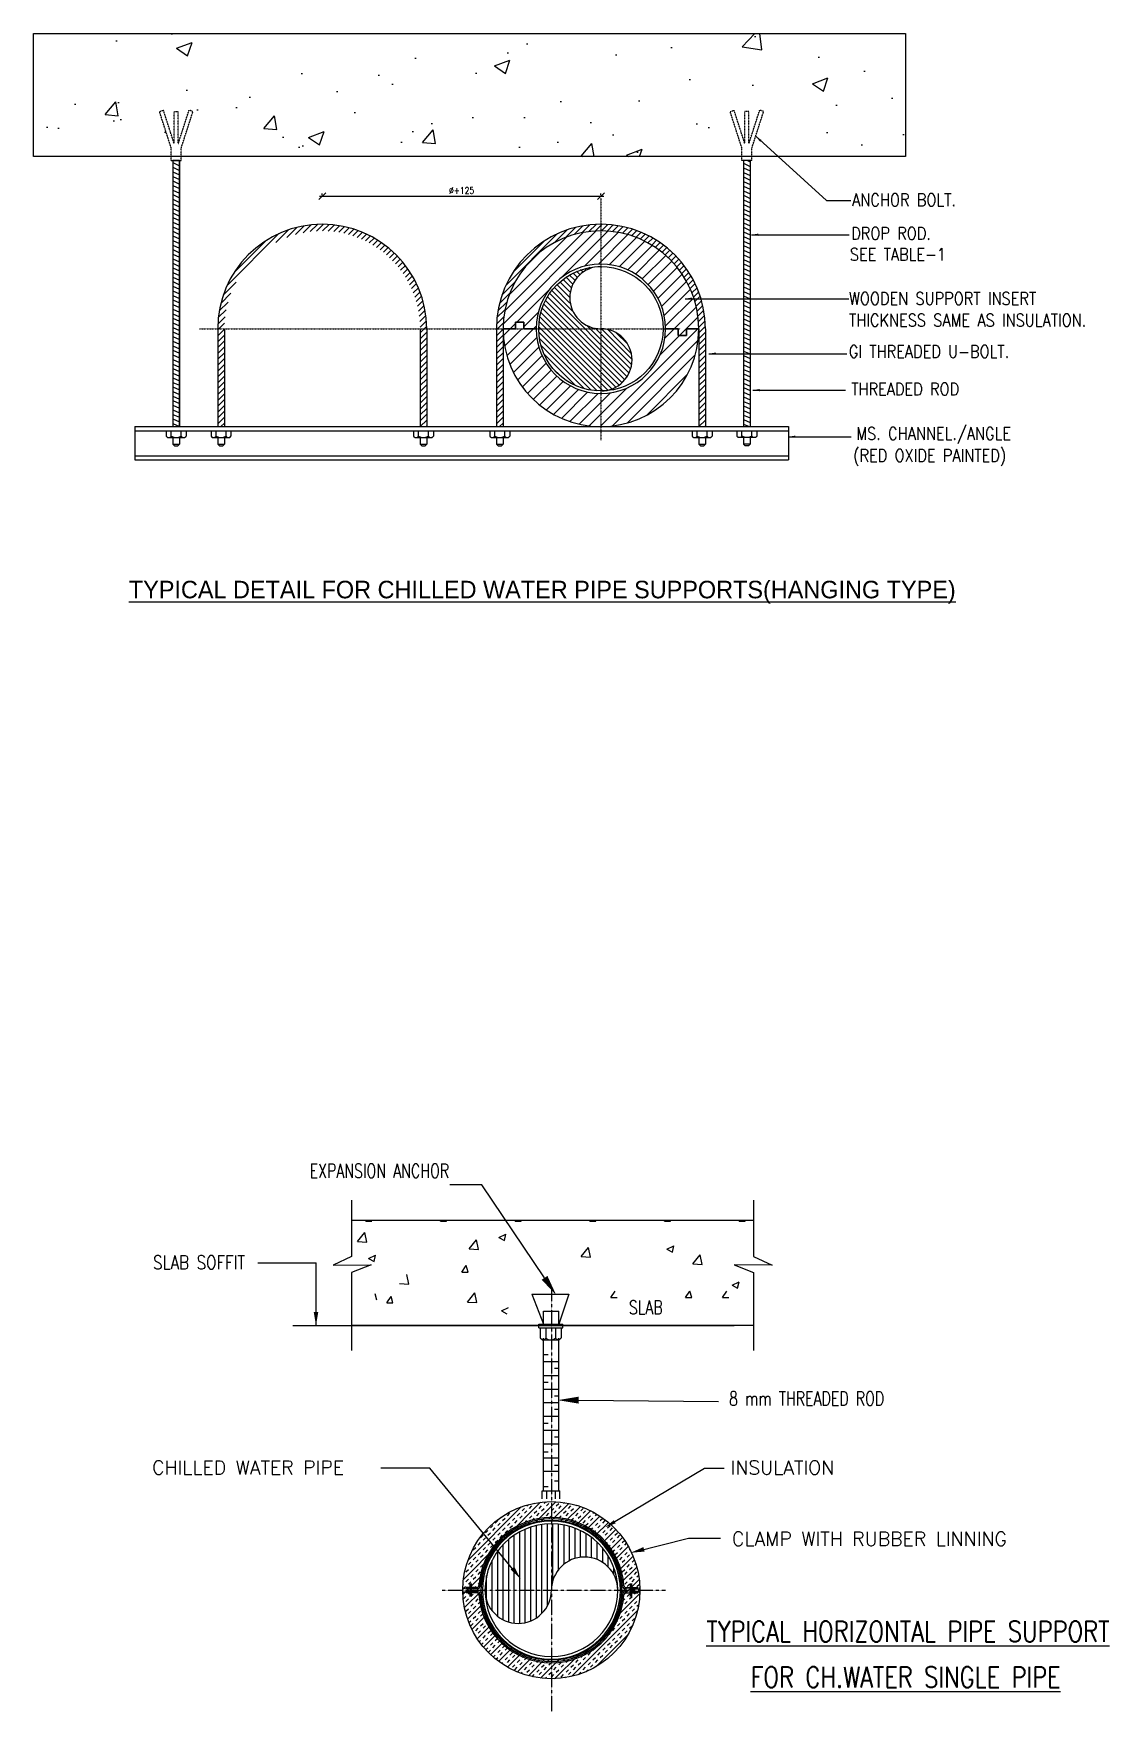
# Model space of a CAD drawing. Header units: millimetres. Extents: x -95178 to 274693, y -2232 to 263302.
# Drawn here: x -32420 to -12963, y 187282 to 217623 of the extents above; entities that cross this region are included whole.
import ezdxf
from ezdxf.enums import TextEntityAlignment as Align

# ---------------------------------------------------------------- set-up
doc = ezdxf.new("R2010")
doc.units = ezdxf.units.MM
doc.linetypes.add('CENTER', pattern=[2, 1.25, -0.25, 0.25, -0.25])
doc.linetypes.add('HIDDEN2', pattern=[0.1875, 0.125, -0.0625])
for name, color, linetype in [('BKG-S030D_Griddim', 7, 'Continuous'), ('BW-SHEARWALL-TXT', 7, 'Continuous'), ('DET-CHWR', 153, 'HIDDEN2'), ('DET-DIM', 61, 'Continuous'), ('DET-HATCH', 4, 'Continuous'), ('DET-SLAB', 3, 'Continuous'), ('DET-SUPP', 65, 'Continuous'), ('DET-TXT', 4, 'Continuous'), ('DETAIL', 7, 'Continuous'), ('INSULATION', 8, 'Continuous'), ('pipe', 7, 'Continuous')]:
    doc.layers.add(name, color=color, linetype=linetype)
doc.styles.add('ROMANS', font='romans.shx', dxfattribs={"width": 0.8})
doc.styles.add('UNIV', font='univ.shx')
doc.dimstyles.new('DIM', dxfattribs={"dimscale": 50, "dimtxt": 2.5, "dimasz": 2.5, "dimexe": 1, "dimexo": 1, "dimgap": 0.8, "dimtad": 1, "dimdec": 0, "dimzin": 13, "dimdsep": 46, "dimtxsty": 'ROMANS', "dimblk": 'OBLIQUE', "dimcen": 1, "dimdle": 1, "dimclrd": 20, "dimclre": 20, "dimclrt": 7, "dimadec": 0, "dimazin": 0, "dimtfac": 0.4, "dimtdec": 0, "dimtix": 1, "dimtofl": 0, "dimtmove": 2, "dimatfit": 3, "dimfxl": 1, "dimtolj": 1, "dimtzin": 13, "dimlwd": -1, "dimlwe": -1, "dimarcsym": 0})
pattern_1 = [(155, (46838906.03, 416402418.62), (-31.69636963, -67.973084028), [])]

# ---------------------------------------------------------------- blocks, each defined once
blk = doc.blocks.new('M8')
for p, q in [((-6, 0), (-6, -6.5)), ((0, -6.4), (0, 0)), ((12, -6.4), (12, 0)), ((18, 0), (18, -6.5)), ((-6, -6.5), (-4.5, -8)), ((-4.5, -8), (16.5, -8)), ((2, -8), (2, -16)), ((2, -16), (4, -18)), ((2, -16), (10, -16)), ((4, -18), (8, -18)), ((8, -18), (10, -16)), ((10, -8), (10, -16)), ((16.5, -8), (18, -6.5))]:
    blk.add_line(p, q)
for centre, radius, start, end in [((-3, -4.4), 3.64, 214.5354, 325.4646), ((6, 4.2), 12.2, 240.5442, 299.4558), ((15, -4.4), 3.64, 214.5354, 325.4646)]:
    blk.add_arc(centre, radius, start, end)
blk = doc.blocks.new('*X9')
at = {"color": 0}
for p, q in [((3434.912, 16593.578), (3434.894, 16593.596)), ((3434.94, 16593.595), (3434.928, 16593.606)), ((3434.971, 16593.608), (3434.964, 16593.614)), ((3434.805, 16593.376), (3434.703, 16593.478)), ((3434.808, 16593.417), (3434.726, 16593.499)), ((3434.817, 16593.452), (3434.75, 16593.519)), ((3434.83, 16593.483), (3434.776, 16593.538)), ((3434.847, 16593.511), (3434.803, 16593.555)), ((3434.866, 16593.536), (3434.832, 16593.57)), ((3434.888, 16593.558), (3434.862, 16593.584)), ((3435.247, 16592.713), (3434.61, 16593.35)), ((3435.266, 16592.738), (3434.625, 16593.379)), ((3435.281, 16592.767), (3434.643, 16593.406)), ((3434.83, 16593.262), (3434.661, 16593.431)), ((3434.808, 16593.328), (3434.681, 16593.455)), ((3435.144, 16592.639), (3434.564, 16593.219)), ((3435.174, 16592.653), (3434.572, 16593.255)), ((3435.201, 16592.67), (3434.583, 16593.289)), ((3435.226, 16592.69), (3434.595, 16593.32)), ((3435.072, 16592.623), (3434.555, 16593.14)), ((3435.027, 16592.623), (3434.555, 16593.095)), ((3435.11, 16592.629), (3434.558, 16593.181)), ((3435.294, 16592.799), (3434.945, 16593.148)), ((3435.302, 16592.835), (3435.01, 16593.126)), ((3435.305, 16592.876), (3435.058, 16593.122)), ((3435.299, 16592.926), (3435.109, 16593.117)), ((3435.27, 16592.999), (3435.181, 16593.088)), ((3434.978, 16592.628), (3434.56, 16593.046)), ((3434.922, 16592.64), (3434.573, 16592.99)), ((3434.853, 16592.665), (3434.597, 16592.921)), ((3434.74, 16592.734), (3434.666, 16592.808))]:
    blk.add_line(p, q, dxfattribs=at)
blk = doc.blocks.new('_Oblique')
at = {"layer": 'BKG-S030D_Griddim', "color": 0, "lineweight": -2}
blk.add_line((-0.5, -0.5), (0.5, 0.5), dxfattribs=at)
blk = doc.blocks.new('*D10')
at = {"layer": 'Defpoints', "color": 0, "transparency": 16777216}
for p in [(-27199, 214648), (-22159, 214682), (-22159, 214648)]:
    blk.add_point(p, dxfattribs=at)
at = {"layer": 'DET-DIM', "color": 20, "transparency": 16777216}
for p, q in [((-27249, 214682), (-22109, 214682)), ((-27199, 214698), (-27199, 214732)), ((-22159, 214698), (-22159, 214732))]:
    blk.add_line(p, q, dxfattribs=at)
at = {"layer": 'DET-DIM', "color": 20, "transparency": 16777216, "xscale": 125, "yscale": 125, "zscale": 125, "rotation": 180}
blk.add_blockref('_Oblique', (-27199, 214682), dxfattribs=at)
at = {"layer": 'DET-DIM', "color": 20, "transparency": 16777216, "xscale": 125, "yscale": 125, "zscale": 125}
blk.add_blockref('_Oblique', (-22159, 214682), dxfattribs=at)
at = {"layer": 'DET-DIM', "color": 7, "transparency": 16777216, "insert": (-24679, 214785), "char_height": 125, "attachment_point": 5, "style": 'ROMANS'}
blk.add_mtext('\\A1;%%c+125', dxfattribs=at)
blk = doc.blocks.new('*X312')
at = {"color": 0}
for p, q in [((29000, 4822), (29000, 5882)), ((29062, 4855), (29062, 5899)), ((29125, 4906), (29125, 5911)), ((29187, 4992), (29187, 5917)), ((29250, 5284), (29250, 5918)), ((29312, 5401), (29312, 5914)), ((29375, 5463), (29375, 5904)), ((29437, 5503), (29437, 5890)), ((28750, 4809), (28750, 5743)), ((28812, 4796), (28812, 5790)), ((28875, 4794), (28875, 5828)), ((28937, 4802), (28937, 5858)), ((29500, 5528), (29500, 5869)), ((29562, 5541), (29562, 5841)), ((29625, 5543), (29625, 5807)), ((29687, 5534), (29687, 5764)), ((29750, 5515), (29750, 5710)), ((28562, 4936), (28562, 5507)), ((28625, 4873), (28625, 5609)), ((28687, 4834), (28687, 5684)), ((29812, 5482), (29812, 5643)), ((29875, 5430), (29875, 5554)), ((28500, 5053), (28500, 5333)), ((29937, 5345), (29937, 5422))]:
    blk.add_line(p, q, dxfattribs=at)
blk = doc.blocks.new('*X313')
at = {"color": 0}
for p, q in [((34894, 3180), (35278, 3565)), ((35166, 3346), (35418, 3598)), ((35214, 3536), (35217, 3539)), ((35285, 3536), (35302, 3553)), ((35302, 3518), (35320, 3536)), ((35320, 3571), (35330, 3581)), ((35338, 3553), (35355, 3571)), ((35373, 3589), (35376, 3591)), ((35373, 3518), (35391, 3536)), ((35381, 3455), (35528, 3602)), ((35408, 3553), (35426, 3571)), ((35426, 3536), (35444, 3553)), ((35444, 3589), (35457, 3602)), ((35461, 3571), (35479, 3589)), ((35497, 3536), (35514, 3553)), ((35500, 3469), (35622, 3590)), ((35514, 3518), (35532, 3536)), ((35532, 3571), (35550, 3589)), ((35550, 3553), (35567, 3571)), ((35585, 3589), (35592, 3596)), ((35585, 3518), (35603, 3536)), ((35597, 3459), (35706, 3568)), ((35621, 3553), (35638, 3571)), ((35638, 3536), (35656, 3553)), ((35674, 3571), (35679, 3576)), ((35679, 3435), (35780, 3536)), ((35709, 3536), (35727, 3553)), ((35727, 3518), (35744, 3536)), ((35797, 3518), (35804, 3524)), ((35055, 3412), (35072, 3429)), ((35072, 3394), (35090, 3412)), ((35090, 3447), (35108, 3465)), ((35108, 3429), (35126, 3447)), ((35126, 3483), (35133, 3490)), ((35143, 3465), (35161, 3483)), ((35143, 3394), (35161, 3412)), ((35179, 3500), (35196, 3518)), ((35179, 3429), (35196, 3447)), ((35196, 3412), (35214, 3429)), ((35214, 3465), (35232, 3483)), ((35232, 3447), (35249, 3465)), ((35249, 3500), (35267, 3518)), ((35267, 3483), (35285, 3500)), ((35271, 3416), (35285, 3429)), ((35302, 3447), (35320, 3465)), ((35332, 3441), (35338, 3447)), ((35338, 3483), (35355, 3500)), ((35355, 3465), (35373, 3483)), ((35391, 3500), (35408, 3518)), ((35426, 3465), (35444, 3483)), ((35461, 3500), (35479, 3518)), ((35479, 3483), (35497, 3500)), ((35550, 3483), (35567, 3500)), ((35567, 3465), (35585, 3483)), ((35603, 3500), (35621, 3518)), ((35638, 3465), (35656, 3483)), ((35656, 3447), (35674, 3465)), ((35674, 3500), (35691, 3518)), ((35691, 3483), (35709, 3500)), ((35704, 3424), (35709, 3429)), ((35727, 3447), (35744, 3465)), ((35744, 3429), (35762, 3447)), ((35750, 3400), (35848, 3498)), ((35762, 3483), (35780, 3500)), ((35780, 3465), (35797, 3483)), ((35780, 3394), (35797, 3412)), ((35813, 3357), (35909, 3452)), ((35815, 3500), (35826, 3511)), ((35815, 3429), (35833, 3447)), ((35833, 3412), (35850, 3429)), ((35850, 3465), (35868, 3483)), ((35868, 3447), (35886, 3465)), ((35868, 3306), (35963, 3401)), ((35903, 3412), (35921, 3429)), ((35921, 3394), (35939, 3412)), ((34860, 3040), (35112, 3292)), ((34966, 3288), (34984, 3306)), ((34984, 3341), (35002, 3359)), ((35002, 3323), (35019, 3341)), ((35019, 3376), (35037, 3394)), ((35037, 3359), (35055, 3376)), ((35037, 3288), (35055, 3306)), ((35055, 3270), (35072, 3288)), ((35072, 3323), (35090, 3341)), ((35090, 3306), (35108, 3323)), ((35108, 3359), (35126, 3376)), ((35126, 3341), (35143, 3359)), ((35161, 3376), (35179, 3394)), ((35797, 3376), (35815, 3394)), ((35833, 3341), (35850, 3359)), ((35851, 3324), (35868, 3341)), ((35868, 3376), (35886, 3394)), ((35886, 3359), (35903, 3376)), ((35886, 3288), (35903, 3306)), ((35903, 3270), (35921, 3288)), ((35915, 3247), (36011, 3343)), ((35921, 3323), (35939, 3341)), ((35939, 3306), (35956, 3323)), ((35954, 3179), (36053, 3279)), ((35956, 3359), (35974, 3376)), ((35974, 3341), (35992, 3359)), ((35974, 3270), (35992, 3288)), ((36009, 3306), (36026, 3322)), ((36027, 3288), (36040, 3301)), ((34896, 3147), (34913, 3164)), ((34931, 3253), (34949, 3270)), ((34931, 3182), (34949, 3200)), ((34949, 3164), (34966, 3182)), ((34966, 3217), (34984, 3235)), ((34984, 3200), (35002, 3217)), ((35002, 3253), (35019, 3270)), ((35019, 3235), (35037, 3253)), ((35019, 3164), (35037, 3182)), ((35939, 3235), (35956, 3253)), ((35956, 3217), (35974, 3235)), ((35965, 3155), (35974, 3164)), ((35983, 3102), (36088, 3208)), ((35992, 3253), (36009, 3270)), ((35992, 3182), (36009, 3200)), ((36009, 3164), (36027, 3182)), ((36027, 3217), (36045, 3235)), ((36045, 3200), (36062, 3217)), ((36062, 3253), (36066, 3256)), ((36080, 3164), (36098, 3182)), ((36098, 3147), (36107, 3156)), ((34856, 2930), (35003, 3077)), ((34877, 3128), (34878, 3129)), ((34878, 3094), (34896, 3111)), ((34878, 3023), (34896, 3041)), ((34913, 3129), (34931, 3147)), ((34913, 3058), (34931, 3076)), ((34931, 3041), (34949, 3058)), ((34949, 3094), (34966, 3111)), ((34966, 3076), (34984, 3094)), ((34984, 3129), (35002, 3147)), ((35002, 3111), (35017, 3126)), ((35974, 3129), (35992, 3147)), ((35990, 3074), (35992, 3076)), ((35996, 3045), (36009, 3058)), ((36000, 3014), (36115, 3128)), ((36000, 2907), (36132, 3040)), ((36009, 3094), (36027, 3111)), ((36027, 3076), (36045, 3094)), ((36045, 3129), (36062, 3147)), ((36062, 3111), (36080, 3129)), ((36062, 3041), (36080, 3058)), ((36080, 3023), (36098, 3041)), ((36098, 3076), (36115, 3094)), ((36115, 3058), (36128, 3071)), ((34857, 3001), (34860, 3005)), ((34860, 2970), (34878, 2988)), ((34860, 2899), (34878, 2917)), ((34868, 2836), (34990, 2958)), ((34896, 3005), (34913, 3023)), ((34896, 2934), (34913, 2952)), ((34913, 2917), (34931, 2934)), ((34931, 2970), (34949, 2988)), ((34949, 2952), (34966, 2970)), ((34966, 3005), (34984, 3023)), ((34984, 2988), (34991, 2994)), ((34984, 2917), (34991, 2924)), ((35963, 2764), (36137, 2938)), ((36003, 2981), (36009, 2988)), ((36009, 2952), (36027, 2970)), ((36027, 3005), (36045, 3023)), ((36045, 2988), (36062, 3005)), ((36045, 2917), (36062, 2934)), ((36062, 2899), (36080, 2917)), ((36080, 2952), (36098, 2970)), ((36098, 2934), (36115, 2952)), ((36115, 2988), (36133, 3005)), ((36133, 2970), (36137, 2974)), ((34878, 2881), (34896, 2899)), ((34878, 2811), (34896, 2828)), ((34890, 2752), (35000, 2862)), ((34896, 2793), (34913, 2811)), ((34913, 2846), (34931, 2864)), ((34931, 2828), (34949, 2846)), ((34949, 2881), (34966, 2899)), ((34966, 2864), (34984, 2881)), ((34966, 2793), (34984, 2811)), ((34984, 2775), (35002, 2793)), ((35002, 2828), (35006, 2833)), ((35643, 2338), (36120, 2815)), ((35992, 2828), (36009, 2846)), ((36009, 2881), (36027, 2899)), ((36027, 2864), (36045, 2881)), ((36027, 2793), (36045, 2811)), ((36045, 2775), (36062, 2793)), ((36062, 2828), (36080, 2846)), ((36080, 2811), (36098, 2828)), ((36098, 2864), (36115, 2881)), ((36115, 2846), (36129, 2859)), ((36133, 2899), (36134, 2900)), ((34900, 2727), (34913, 2740)), ((34913, 2705), (34931, 2722)), ((34922, 2678), (35023, 2779)), ((34931, 2758), (34949, 2775)), ((34949, 2740), (34966, 2758)), ((34949, 2669), (34966, 2687)), ((34960, 2610), (35058, 2708)), ((34984, 2705), (35002, 2722)), ((35002, 2687), (35019, 2705)), ((35019, 2740), (35034, 2754)), ((35037, 2722), (35045, 2731)), ((35923, 2689), (35939, 2705)), ((35939, 2669), (35956, 2687)), ((35956, 2722), (35974, 2740)), ((35974, 2705), (35992, 2722)), ((35992, 2758), (36009, 2775)), ((36009, 2740), (36027, 2758)), ((36009, 2669), (36027, 2687)), ((36045, 2705), (36062, 2722)), ((36062, 2687), (36080, 2705)), ((36080, 2740), (36098, 2758)), ((34947, 2632), (34949, 2634)), ((34966, 2652), (34984, 2669)), ((34975, 2589), (34984, 2599)), ((34990, 2569), (35002, 2581)), ((35002, 2616), (35019, 2634)), ((35006, 2549), (35101, 2645)), ((35019, 2599), (35037, 2616)), ((35037, 2652), (35055, 2669)), ((35055, 2634), (35072, 2652)), ((35055, 2563), (35072, 2581)), ((35057, 2495), (35152, 2590)), ((35072, 2546), (35090, 2563)), ((35090, 2599), (35108, 2616)), ((35108, 2581), (35126, 2599)), ((35143, 2546), (35161, 2563)), ((35819, 2408), (36050, 2639)), ((35833, 2563), (35850, 2581)), ((35868, 2599), (35886, 2616)), ((35903, 2634), (35921, 2652)), ((35903, 2563), (35921, 2581)), ((35921, 2546), (35939, 2563)), ((35939, 2599), (35956, 2616)), ((35956, 2581), (35974, 2599)), ((35974, 2634), (35992, 2652)), ((35992, 2616), (36009, 2634)), ((36027, 2652), (36045, 2669)), ((35022, 2531), (35037, 2546)), ((35039, 2512), (35055, 2528)), ((35076, 2478), (35090, 2493)), ((35095, 2462), (35108, 2475)), ((35108, 2510), (35126, 2528)), ((35115, 2447), (35211, 2543)), ((35126, 2493), (35143, 2510)), ((35136, 2432), (35143, 2440)), ((35161, 2528), (35179, 2546)), ((35161, 2457), (35179, 2475)), ((35179, 2405), (35279, 2504)), ((35179, 2440), (35196, 2457)), ((35196, 2493), (35214, 2510)), ((35214, 2475), (35232, 2493)), ((35232, 2528), (35233, 2529)), ((35249, 2510), (35255, 2516)), ((35249, 2440), (35267, 2457)), ((35250, 2370), (35356, 2475)), ((35267, 2422), (35285, 2440)), ((35285, 2475), (35302, 2493)), ((35302, 2457), (35320, 2475)), ((35330, 2343), (35444, 2458)), ((35338, 2422), (35355, 2440)), ((35373, 2457), (35384, 2468)), ((35391, 2440), (35408, 2457)), ((35418, 2326), (35551, 2458)), ((35461, 2440), (35477, 2456)), ((35479, 2422), (35497, 2440)), ((35520, 2321), (35694, 2495)), ((35550, 2422), (35567, 2440)), ((35585, 2457), (35592, 2464)), ((35603, 2440), (35621, 2457)), ((35638, 2475), (35639, 2476)), ((35674, 2440), (35691, 2457)), ((35691, 2422), (35709, 2440)), ((35709, 2475), (35727, 2493)), ((35727, 2457), (35744, 2475)), ((35744, 2510), (35762, 2528)), ((35762, 2493), (35780, 2510)), ((35762, 2422), (35780, 2440)), ((35797, 2528), (35815, 2546)), ((35797, 2457), (35815, 2475)), ((35815, 2440), (35833, 2457)), ((35833, 2493), (35850, 2510)), ((35850, 2475), (35868, 2493)), ((35868, 2528), (35886, 2546)), ((35886, 2510), (35903, 2528)), ((35157, 2418), (35161, 2422)), ((35214, 2404), (35232, 2422)), ((35232, 2386), (35249, 2404)), ((35276, 2360), (35285, 2369)), ((35302, 2386), (35320, 2404)), ((35302, 2351), (35302, 2351)), ((35320, 2369), (35338, 2386)), ((35355, 2404), (35373, 2422)), ((35358, 2336), (35373, 2351)), ((35388, 2330), (35391, 2333)), ((35391, 2369), (35408, 2386)), ((35408, 2351), (35426, 2369)), ((35426, 2404), (35444, 2422)), ((35444, 2386), (35461, 2404)), ((35451, 2323), (35461, 2333)), ((35479, 2351), (35497, 2369)), ((35497, 2333), (35514, 2351)), ((35514, 2386), (35532, 2404)), ((35532, 2369), (35550, 2386)), ((35567, 2404), (35585, 2422)), ((35567, 2333), (35585, 2351)), ((35599, 2329), (35603, 2333)), ((35603, 2369), (35621, 2386)), ((35621, 2351), (35638, 2369)), ((35638, 2404), (35656, 2422)), ((35656, 2386), (35674, 2404)), ((35692, 2352), (35709, 2369)), ((35727, 2386), (35744, 2404)), ((35748, 2373), (35762, 2386)), ((35780, 2404), (35797, 2422))]:
    blk.add_line(p, q, dxfattribs=at)

msp = doc.modelspace()

# ---------------------------------------------------------------- hatches: boundary and pattern name
at = {"layer": 'DET-HATCH'}
h = msp.add_hatch(dxfattribs=at)
h.set_pattern_fill('AR-CONC', color=256, scale=400, style=0)
h.set_pattern_definition([(50, (-11147.5, 107839), (2869.04, -251.01), [300, -3300]), (355, (-11147.5, 107839), (-555.005, 3008.77), [240, -2640]), (100.4514, (-10908.4, 107818), (2314.04, 2757.76), [254.96, -2804.57]), (46.1842, (-11147.5, 108639), (4268.96, -662.08), [450, -4950]), (96.6356, (-10791.8, 108583.7), (3738.65, 3896.47), [382.44, -4206.85]), (351.184, (-11147.5, 108639), (3738.65, 3896.47), [360, -3960]), (21, (-10747.5, 108439), (2387.63, -1610.476), [300, -3300]), (326, (-10747.5, 108439), (973.26, 2900.6), [240, -2640]), (71.4514, (-10548.6, 108304.7), (3360.89, 1290.12), [254.96, -2804.57]), (37.5, (-11147.5, 107838.9), (48.639, 1331.575), [0, -2608, 0, -2680, 0, -2650]), (7.5, (-11147.5, 107838.9), (1052.278, 1577.647), [0, -1528, 0, -2548, 0, -1010]), (327.5, (-12039.5, 107838.9), (2135.29, -90.22), [0, -1000, 0, -3120, 0, -4140]), (317.5, (-12439.5, 107839), (2332.745, 400.42), [0, -1300, 0, -2072, 0, -2940])])
h.paths.add_polyline_path([(-16651.777, 217622.603), (-32419.521, 217622.603), (-32419.521, 215401.656), (-29929.256, 215401.656), (-29929.256, 215551.656), (-30142.296, 216212.917), (-30070.909, 216235.916), (-29876.756, 215633.278), (-29876.756, 216212.917), (-29801.756, 216212.917), (-29801.756, 215633.278), (-29607.604, 216235.916), (-29536.217, 216212.917), (-29749.256, 215551.656), (-29749.256, 215401.656), (-19609.256, 215401.656), (-19609.256, 215551.656), (-19822.296, 216212.917), (-19750.909, 216235.916), (-19556.756, 215633.278), (-19556.756, 216212.917), (-19481.756, 216212.917), (-19481.756, 215633.278), (-19287.604, 216235.916), (-19216.217, 216212.917), (-19429.256, 215551.656), (-19429.256, 215401.656), (-16651.777, 215401.656)])
at = {"layer": 'DET-SUPP'}
h = msp.add_hatch(dxfattribs=at)
h.set_pattern_fill('ANSI31', color=256, scale=600, angle=110, style=0)
h.set_pattern_definition(pattern_1)
h.paths.add_polyline_path([(-29779.256, 215326.656), (-29899.256, 215326.656), (-29899.256, 210514.28), (-29779.256, 210514.28)])
h = msp.add_hatch(dxfattribs=at)
h.set_pattern_fill('ANSI31', color=256, scale=600, angle=110, style=0)
h.set_pattern_definition(pattern_1)
h.paths.add_polyline_path([(-19579.256, 212637.343), (-19459.256, 212637.343), (-19459.256, 215326.656), (-19579.256, 215326.656)])
h.paths.add_polyline_path([(-19459.256, 212637.343), (-19579.256, 212637.343), (-19579.256, 211363.464), (-19459.256, 211363.464)])
h.paths.add_polyline_path([(-19459.256, 211363.464), (-19579.256, 211363.464), (-19579.256, 210514.28), (-19459.256, 210514.28)])
h = msp.add_hatch(dxfattribs=at)
h.set_pattern_fill('ANSI31', color=4, scale=600, style=0)
h.set_pattern_definition([(45, (-11147.52, 96985.3), (-53.03301, 53.03301), [])])
edge = h.paths.add_edge_path()
edge.add_arc((-27199.256, 212284.28), 1890, 0, 180)
edge.add_line((-29089.256, 212284.28), (-29089.256, 210514.28))
edge.add_line((-29089.256, 210514.28), (-28969.256, 210514.28))
edge.add_line((-28969.256, 210514.28), (-28969.256, 212284.28))
edge.add_arc((-27199.256, 212284.28), 1770, 0, 180, ccw=False)
edge.add_line((-25429.256, 212284.28), (-25429.256, 210514.478))
edge.add_line((-25429.256, 210514.478), (-25309.256, 210514.478))
edge.add_line((-25309.256, 210514.478), (-25309.256, 212284.28))
h = msp.add_hatch(dxfattribs=at)
h.set_pattern_fill('ANSI31', color=4, scale=600, style=0)
h.set_pattern_definition([(45, (-6107.52, 96985.3), (-53.03301, 53.03301), [])])
edge = h.paths.add_edge_path()
edge.add_arc((-22159.256, 212284.28), 1890, 0, 180)
edge.add_line((-24049.256, 212284.28), (-24049.256, 210514.28))
edge.add_line((-24049.256, 210514.28), (-23929.256, 210514.28))
edge.add_line((-23929.256, 210514.28), (-23929.256, 212284.28))
edge.add_arc((-22159.256, 212284.28), 1770, 0, 180, ccw=False)
edge.add_line((-20389.256, 212284.28), (-20389.256, 210514.478))
edge.add_line((-20389.256, 210514.478), (-20269.256, 210514.478))
edge.add_line((-20269.256, 210514.478), (-20269.256, 212284.28))
at = {"layer": 'INSULATION', "linetype": 'Continuous'}
h = msp.add_hatch(dxfattribs=at)
h.set_pattern_fill('ANSI31', color=256, scale=1200, style=0)
h.set_pattern_definition([(45, (-11147.52, 107838.91), (-106.06602, 106.06602), [])])
h.paths.add_polyline_path([(-22159.256, 213454.28), (-22159.256, 214054.28, 0.414213562), (-23929.256, 212284.28), (-23704.256, 212284.28), (-23704.256, 212404.28), (-23554.256, 212404.28), (-23554.256, 212284.28), (-23329.256, 212284.28, -0.414213562)])
h.paths.add_polyline_path([(-20989.256, 212284.28), (-20764.256, 212284.28), (-20764.256, 212164.28), (-20614.256, 212164.28), (-20614.256, 212284.28), (-20389.256, 212284.28, 0.414213562), (-22159.256, 214054.28), (-22159.256, 213454.28, -0.414213562)])
h.paths.add_polyline_path([(-20389.256, 212284.28), (-20614.256, 212284.28), (-20614.256, 212164.28), (-20764.256, 212164.28), (-20764.256, 212284.28), (-20989.256, 212284.28, -0.414213562), (-22159.256, 211114.28), (-22159.256, 210514.28, 0.414213562)])
h.paths.add_polyline_path([(-23329.256, 212284.28), (-23554.256, 212284.28), (-23929.256, 212284.28, 0.414213562), (-22159.256, 210514.28), (-22159.256, 211114.28, -0.414213562)])

# ---------------------------------------------------------------- linework, layer by layer
at = {"layer": 'DET-CHWR', "color": 9}
for p, q in [((-22159.256, 214648.383), (-22159.256, 210268.186)), ((-29415.555, 212284.28), (-20725.332, 212284.28))]:
    msp.add_line(p, q, dxfattribs=at)
at = {"layer": 'DET-CHWR', "linetype": 'Continuous'}
msp.add_circle((-22159.256, 212284.28), 1125, dxfattribs=at)
at = {"layer": 'DET-SLAB', "linetype": 'Continuous'}
msp.add_lwpolyline([(-16651.777, 215401.656), (-32419.521, 215401.656), (-32419.521, 217622.603), (-16651.777, 217622.603)], close=True, dxfattribs=at)
at = {"layer": 'DETAIL', "color": 7}
for p, q in [((-24313.556, 196803.046), (-24888.841, 196803.046)), ((-23178.044, 195122.118), (-24313.556, 196803.046)), ((-28361.025, 195391.87), (-27311.684, 195391.87)), ((-27311.684, 194257.665), (-27311.684, 195391.87)), ((-23410.366, 194827.105), (-23195.512, 194283.154)), ((-23410.366, 194827.105), (-22738.977, 194827.105)), ((-22738.977, 194827.105), (-22920.476, 194282.958)), ((-23195.476, 194282.958), (-23195.476, 194517.364)), ((-23195.476, 194517.364), (-22920.476, 194517.364)), ((-22920.476, 194282.958), (-22920.476, 194517.364)), ((-23195.476, 191732.716), (-23195.476, 194032.643)), ((-22920.476, 191268.541), (-22920.476, 194032.643)), ((-23195.476, 193733.246), (-23115.68, 193733.246)), ((-23195.476, 193608.246), (-22920.476, 193608.246)), ((-23195.476, 193358.246), (-22920.476, 193358.246)), ((-22920.476, 193483.246), (-23000.273, 193483.246)), ((-23195.476, 193233.246), (-23115.68, 193233.246)), ((-23195.476, 193108.246), (-22920.476, 193108.246)), ((-22920.476, 192983.246), (-23000.273, 192983.246)), ((-23195.476, 192868.981), (-22920.476, 192868.981)), ((-22920.476, 192743.981), (-23000.273, 192743.981)), ((-22563.944, 192910.833), (-20032.553, 192886.075)), ((-23195.476, 192618.981), (-22920.476, 192618.981)), ((-23195.476, 192493.981), (-23115.68, 192493.981)), ((-23195.476, 192368.981), (-22920.476, 192368.981)), ((-23195.476, 192118.981), (-22920.476, 192118.981)), ((-22920.476, 192243.981), (-23000.273, 192243.981)), ((-23195.476, 191977.528), (-23115.68, 191977.528)), ((-23195.476, 191869.362), (-22920.476, 191869.362)), ((-25251.638, 191679.978), (-26140.649, 191679.978)), ((-23674.787, 189757.687), (-25251.638, 191679.978)), ((-23195.476, 191268.541), (-23195.476, 191747.051)), ((-23195.476, 191628.351), (-22920.476, 191628.351)), ((-22920.476, 191727.528), (-23000.273, 191727.528)), ((-22009.076, 190656.903), (-20286.369, 191679.978)), ((-20286.369, 191679.978), (-19931.13, 191679.978)), ((-23195.476, 191346.368), (-23115.68, 191346.368)), ((-22999.732, 191449.928), (-22919.936, 191449.928)), ((-21553.72, 190165.714), (-20575, 190415.293)), ((-20575, 190415.293), (-19997.737, 190415.293))]:
    msp.add_line(p, q, dxfattribs=at)
at = {"layer": 'DETAIL'}
for p, q in [((-26666.973, 196526.162), (-26666.973, 195509.696)), ((-19398.006, 196526.162), (-19398.006, 195509.696)), ((-19398.006, 196157.958), (-26666.973, 196157.958)), ((-26666.973, 195509.696), (-27004.102, 195352.47)), ((-19398.006, 195509.696), (-19060.878, 195352.47)), ((-27004.102, 195352.47), (-26315.069, 195359.308)), ((-26315.069, 195359.308), (-26666.973, 195219.418)), ((-26666.973, 195219.418), (-26666.973, 193805.664)), ((-19060.878, 195352.47), (-19749.911, 195359.308)), ((-19749.911, 195359.308), (-19398.006, 195219.418)), ((-19398.006, 195219.418), (-19398.006, 193805.664)), ((-27732.866, 194257.665), (-19751.711, 194257.665)), ((-19398.006, 194257.743), (-26666.973, 194257.743)), ((-19399.538, 194288.63), (-19398.006, 194288.63))]:
    msp.add_line(p, q, dxfattribs=at)
at = {"layer": 'DETAIL', "color": 0}
for p, q in [((-26411.501, 196148.641), (-26404.977, 196157.958)), ((-26411.501, 196148.641), (-26299.001, 196148.641)), ((-26298.978, 196148.631), (-26301.556, 196157.958)), ((-25061.501, 196148.641), (-25054.977, 196157.958)), ((-25061.501, 196148.641), (-24949.001, 196148.641)), ((-24948.978, 196148.63), (-24951.557, 196157.958)), ((-24747.356, 196157.958), (-24745.762, 196157.075)), ((-24745.74, 196157.064), (-24745.524, 196157.958)), ((-23711.501, 196148.641), (-23704.977, 196157.958)), ((-23711.501, 196148.641), (-23599.001, 196148.641)), ((-23598.978, 196148.629), (-23601.557, 196157.958)), ((-22361.501, 196148.641), (-22354.977, 196157.958)), ((-22361.501, 196148.641), (-22249.001, 196148.641)), ((-22248.978, 196148.628), (-22251.557, 196157.958)), ((-21011.501, 196148.641), (-21004.977, 196157.958)), ((-21011.501, 196148.641), (-20899.001, 196148.641)), ((-20898.978, 196148.627), (-20901.557, 196157.958)), ((-19661.501, 196148.641), (-19654.977, 196157.958)), ((-19661.501, 196148.641), (-19549.001, 196148.641)), ((-19548.978, 196148.626), (-19551.558, 196157.958)), ((-26559.966, 195778.987), (-26427.746, 195943.343)), ((-26559.966, 195778.987), (-26391.59, 195767.757)), ((-26391.568, 195767.746), (-26427.724, 195943.332)), ((-24539.455, 195644.226), (-24407.235, 195808.581)), ((-24371.057, 195632.983), (-24407.213, 195808.568)), ((-24004.042, 195849.741), (-23877.649, 195911.386)), ((-24004.042, 195849.741), (-23905.647, 195795.199)), ((-23905.625, 195795.188), (-23877.627, 195911.375)), ((-20965.968, 195642.381), (-20839.576, 195704.027)), ((-20867.552, 195587.826), (-20839.554, 195704.013)), ((-26360.872, 195471.865), (-26234.479, 195533.511)), ((-26360.872, 195471.865), (-26262.477, 195417.324)), ((-26262.455, 195417.314), (-26234.457, 195533.501)), ((-24539.455, 195644.226), (-24371.079, 195632.995)), ((-22518.944, 195509.464), (-22386.724, 195673.819)), ((-22518.944, 195509.464), (-22350.568, 195498.234)), ((-22350.546, 195498.22), (-22386.702, 195673.805)), ((-20965.968, 195642.381), (-20867.574, 195587.84)), ((-20498.433, 195374.702), (-20366.214, 195539.057)), ((-20330.035, 195363.457), (-20366.192, 195539.042)), ((-25634.459, 195009.699), (-25670.615, 195185.284)), ((-24673.97, 195227.357), (-24593.311, 195342.55)), ((-24673.97, 195227.357), (-24561.47, 195227.357)), ((-24561.448, 195227.345), (-24593.289, 195342.538)), ((-20498.433, 195374.702), (-20330.057, 195363.472)), ((-26212.774, 194718.361), (-26244.615, 194833.554)), ((-25802.857, 195020.942), (-25634.481, 195009.711)), ((-24571.44, 194685.327), (-24439.22, 194849.682)), ((-24403.041, 194674.084), (-24439.198, 194849.67)), ((-21979.411, 194766.322), (-21898.752, 194881.515)), ((-20629.411, 194766.322), (-20548.752, 194881.515)), ((-20516.89, 194766.308), (-20548.73, 194881.501)), ((-19960.308, 194766.322), (-19879.649, 194881.515)), ((-19785.232, 194987.888), (-19658.839, 195049.534)), ((-19785.232, 194987.888), (-19686.837, 194933.347)), ((-19686.816, 194933.332), (-19658.818, 195049.519)), ((-26032.132, 194670.432), (-25951.473, 194785.625)), ((-26032.132, 194670.432), (-25919.632, 194670.432)), ((-25919.61, 194670.42), (-25951.451, 194785.613)), ((-24571.44, 194685.327), (-24403.064, 194674.097)), ((-23958.341, 194526.563), (-23831.948, 194588.209)), ((-23958.341, 194526.563), (-23859.946, 194472.022)), ((-21979.411, 194766.322), (-21866.911, 194766.322)), ((-20629.411, 194766.322), (-20516.911, 194766.322)), ((-19960.308, 194766.322), (-19847.808, 194766.322))]:
    msp.add_line(p, q, dxfattribs=at)
at = {"layer": 'DETAIL', "color": 1, "linetype": 'CENTER'}
for p, q in [((-23055.583, 194960.77), (-23055.583, 187281.545)), ((-25032.582, 189474.257), (-20991.21, 189474.257))]:
    msp.add_line(p, q, dxfattribs=at)
at = {"layer": 'DETAIL', "color": 1}
for p, q in [((-23284.588, 194282.643), (-22846.66, 194282.643)), ((-23284.588, 194216.716), (-23284.588, 194282.643)), ((-23284.588, 194216.716), (-22846.66, 194216.716)), ((-23255.416, 194216.716), (-23255.416, 194037.538)), ((-23155.416, 194216.492), (-23155.416, 194033.584)), ((-22980.416, 194216.716), (-22980.416, 194030.94)), ((-22880.416, 194216.716), (-22880.416, 194037.538)), ((-22846.66, 194216.716), (-22846.66, 194282.643)), ((-23255.416, 194037.538), (-23217.916, 194000.038)), ((-23217.916, 194000.038), (-22917.916, 194000.038)), ((-22917.916, 194000.038), (-22880.416, 194037.538))]:
    msp.add_line(p, q, dxfattribs=at)
at = {"layer": 'DETAIL', "color": 2}
for p, q in [((-23219.864, 191126.554), (-23219.864, 191268.541)), ((-23219.864, 191268.541), (-22899.864, 191268.541)), ((-23139.864, 191126.554), (-23139.864, 191268.541)), ((-22979.864, 191126.502), (-22979.864, 191268.541)), ((-22899.864, 191126.502), (-22899.864, 191268.541))]:
    msp.add_line(p, q, dxfattribs=at)
at = {"layer": 'DETAIL', "color": 3}
for p, q in [((-24642.78, 189521.714), (-24642.78, 189497.985)), ((-24642.78, 189450.528), (-24642.78, 189426.8)), ((-24531.905, 189596.55), (-24531.905, 189358.397)), ((-24508.176, 189596.55), (-24508.176, 189358.397)), ((-21627.601, 189596.55), (-21627.601, 189358.397)), ((-21603.872, 189596.55), (-21603.872, 189358.397)), ((-21465.916, 189521.714), (-21465.916, 189497.985)), ((-21465.916, 189450.528), (-21465.916, 189426.8))]:
    msp.add_line(p, q, dxfattribs=at)
at = {"layer": 'DETAIL', "color": 3, "linetype": 'CENTER'}
for p, q in [((-24405.309, 189521.714), (-24642.78, 189521.714)), ((-24397.872, 189497.985), (-24642.78, 189497.985)), ((-24397.872, 189450.528), (-24642.78, 189450.528)), ((-24405.309, 189426.8), (-24642.78, 189426.8)), ((-21713.293, 189497.985), (-21465.916, 189497.985)), ((-21713.293, 189450.528), (-21465.916, 189450.528)), ((-21705.857, 189521.714), (-21465.916, 189521.714)), ((-21705.857, 189426.8), (-21465.916, 189426.8))]:
    msp.add_line(p, q, dxfattribs=at)
at = {"layer": 'DETAIL'}
for radius in [1602.133, 1266.707]:
    msp.add_circle((-23055.583, 189474.257), radius, dxfattribs=at)
at = {"layer": 'DETAIL', "color": 7}
for centre, radius, start, end in [((-23223.363, 194085.182), 85.318, 273.6605877, 322.7874875), ((-23066.364, 194134.973), 134.944, 228.7068367, 309.5623945), ((-22900.422, 194114.683), 115.972, 226.3623889, 261.3238399), ((-22455.583, 189474.257), 600, 0, 180), ((-23655.583, 189474.257), 600, 180, 0)]:
    msp.add_arc(centre, radius, start, end, dxfattribs=at)
at = {"layer": 'DETAIL', "color": 3}
for centre, radius, start, end in [((-23055.583, 189474.257), 1312.98, 3.6882401, 176.3117599), ((-23055.583, 189474.257), 1289.251, 3.3722867, 176.6277133), ((-24405.309, 189561.261), 39.548, 270, 356.3117599), ((-24405.309, 189387.252), 39.548, 3.6882401, 90), ((-24397.872, 189553.352), 55.367, 270, 356.6277133), ((-24397.872, 189395.162), 55.367, 3.3722867, 90), ((-23055.583, 189474.257), 1312.98, 183.6882401, 356.3117599), ((-23055.583, 189474.257), 1289.251, 183.3722867, 356.6277133), ((-21713.293, 189553.352), 55.367, 183.3722867, 270), ((-21713.293, 189395.162), 55.367, 90, 176.6277133), ((-21705.857, 189561.261), 39.548, 183.6882401, 270), ((-21705.857, 189387.252), 39.548, 90, 176.3117599)]:
    msp.add_arc(centre, radius, start, end, dxfattribs=at)
at = {"layer": 'DETAIL', "color": 5}
for start, end in [(0, 180), (180, 0)]:
    msp.add_arc((-23055.583, 189474.257), 1248, start, end, dxfattribs=at)
at = {"layer": 'DETAIL', "color": 1}
for start, end in [(0, 180), (180, 0)]:
    msp.add_arc((-23055.583, 189474.257), 1200, start, end, dxfattribs=at)
at = {"layer": 'DETAIL', "color": 7}
for points in [[(-23126.254, 195157.103), (-23229.835, 195087.132), (-22968.13, 194811.375)], [(-27270.017, 194506.044), (-27353.351, 194506.044), (-27311.684, 194256.044)], [(-22563.944, 192848.333), (-22563.944, 192973.333), (-22938.944, 192910.833)], [(-21893.005, 190682.68), (-21926.289, 190740.444), (-22082.938, 190611.711)], [(-21369.78, 190172.858), (-21390.489, 190253.577), (-21622.292, 190151.091)], [(-23790.308, 189848.577), (-23723.024, 189897.743), (-23609.166, 189671.309)]]:
    msp.add_solid(points, dxfattribs=at)
at = {"layer": 'INSULATION', "linetype": 'HIDDEN2'}
for p, q in [((-30142.296, 216212.917), (-30070.909, 216235.916)), ((-29929.256, 215551.656), (-30142.296, 216212.917)), ((-29876.756, 215633.278), (-30070.909, 216235.916)), ((-29876.756, 216212.917), (-29801.756, 216212.917)), ((-29876.756, 215633.278), (-29876.756, 216212.917)), ((-29801.756, 215633.278), (-29607.604, 216235.916)), ((-29801.756, 215633.278), (-29801.756, 216212.917)), ((-29749.256, 215551.656), (-29536.217, 216212.917)), ((-29536.217, 216212.917), (-29607.604, 216235.916)), ((-19822.296, 216212.917), (-19750.909, 216235.916)), ((-19609.256, 215551.656), (-19822.296, 216212.917)), ((-19556.756, 215633.278), (-19750.909, 216235.916)), ((-19556.756, 215633.278), (-19556.756, 216212.917)), ((-19481.756, 216212.917), (-19556.756, 216212.917)), ((-19481.756, 215633.278), (-19287.604, 216235.916)), ((-19481.756, 215633.278), (-19481.756, 216212.917)), ((-19429.256, 215551.656), (-19216.217, 216212.917)), ((-19216.217, 216212.917), (-19287.604, 216235.916)), ((-29929.256, 215401.656), (-29929.256, 215551.656)), ((-29749.256, 215401.656), (-29749.256, 215551.656)), ((-19609.256, 215401.656), (-19609.256, 215551.656)), ((-19429.256, 215401.656), (-19429.256, 215551.656)), ((-29929.256, 215326.656), (-29929.256, 215401.656)), ((-29749.256, 215326.656), (-29749.256, 215401.656)), ((-19609.256, 215326.656), (-19609.256, 215401.656)), ((-19429.256, 215326.656), (-19429.256, 215401.656))]:
    msp.add_line(p, q, dxfattribs=at)
at = {"layer": 'INSULATION'}
for p, q in [((-29929.256, 215326.656), (-29749.256, 215326.656)), ((-29779.256, 215326.656), (-29899.256, 215326.656)), ((-29899.256, 215326.656), (-29899.256, 210514.28)), ((-29899.256, 215326.656), (-29899.256, 210514.28)), ((-29779.256, 210514.28), (-29779.256, 215326.656)), ((-29779.256, 215326.656), (-29779.256, 210514.28)), ((-19429.256, 215326.656), (-19609.256, 215326.656)), ((-19579.256, 215326.656), (-19579.256, 210514.28)), ((-19459.256, 215326.656), (-19459.256, 210514.28)), ((-29089.256, 212284.28), (-29089.256, 210514.28)), ((-28969.256, 212284.28), (-28969.256, 210514.28)), ((-25429.256, 212284.28), (-25429.256, 210514.28)), ((-25309.256, 212284.28), (-25309.256, 210514.28)), ((-24049.256, 212284.28), (-24049.256, 210514.28)), ((-23929.256, 212284.28), (-23929.256, 210514.28)), ((-20389.256, 212284.28), (-20389.256, 210514.28)), ((-20269.256, 212284.28), (-20269.256, 210514.28)), ((-30589.256, 210514.28), (-30589.256, 209914.28)), ((-30589.256, 210514.28), (-18769.256, 210514.28)), ((-30589.256, 210439.28), (-18769.256, 210439.28)), ((-29899.256, 210514.28), (-29779.256, 210514.28)), ((-29209.256, 210439.28), (-29209.256, 210341.78)), ((-29209.256, 210341.78), (-29186.756, 210319.28)), ((-29186.756, 210319.28), (-28871.756, 210319.28)), ((-29119.256, 210342.938), (-29119.256, 210439.28)), ((-29089.256, 210319.28), (-29089.256, 210199.28)), ((-28969.256, 210319.28), (-28969.256, 210199.28)), ((-28939.256, 210342.938), (-28939.256, 210439.28)), ((-28871.756, 210319.28), (-28849.256, 210341.78)), ((-28849.256, 210439.28), (-28849.256, 210341.78)), ((-25549.256, 210439.28), (-25549.256, 210341.78)), ((-25549.256, 210341.78), (-25526.756, 210319.28)), ((-25526.756, 210319.28), (-25211.756, 210319.28)), ((-25459.256, 210342.938), (-25459.256, 210439.28)), ((-25429.256, 210319.28), (-25429.256, 210199.28)), ((-25309.256, 210319.28), (-25309.256, 210199.28)), ((-25279.256, 210342.938), (-25279.256, 210439.28)), ((-25211.756, 210319.28), (-25189.256, 210341.78)), ((-25189.256, 210439.28), (-25189.256, 210341.78)), ((-24169.256, 210439.28), (-24169.256, 210341.78)), ((-24169.256, 210341.78), (-24146.756, 210319.28)), ((-24146.756, 210319.28), (-23831.756, 210319.28)), ((-24079.256, 210342.938), (-24079.256, 210439.28)), ((-24049.256, 210319.28), (-24049.256, 210199.28)), ((-23929.256, 210319.28), (-23929.256, 210199.28)), ((-23899.256, 210342.938), (-23899.256, 210439.28)), ((-23831.756, 210319.28), (-23809.256, 210341.78)), ((-23809.256, 210439.28), (-23809.256, 210341.78)), ((-20509.256, 210439.28), (-20509.256, 210341.78)), ((-20509.256, 210341.78), (-20486.756, 210319.28)), ((-20486.756, 210319.28), (-20171.756, 210319.28)), ((-20419.256, 210342.938), (-20419.256, 210439.28)), ((-20389.256, 210319.28), (-20389.256, 210199.28)), ((-20269.256, 210319.28), (-20269.256, 210199.28)), ((-20239.256, 210342.938), (-20239.256, 210439.28)), ((-20171.756, 210319.28), (-20149.256, 210341.78)), ((-20149.256, 210439.28), (-20149.256, 210341.78)), ((-18769.256, 210514.28), (-18769.256, 209914.28)), ((-30589.256, 209989.28), (-18769.256, 209989.28)), ((-29089.256, 210199.28), (-28969.256, 210199.28)), ((-29089.256, 210199.28), (-29059.256, 210169.28)), ((-29059.256, 210169.28), (-28999.256, 210169.28)), ((-28999.256, 210169.28), (-28969.256, 210199.28)), ((-25429.256, 210199.28), (-25309.256, 210199.28)), ((-25429.256, 210199.28), (-25399.256, 210169.28)), ((-25399.256, 210169.28), (-25339.256, 210169.28)), ((-25339.256, 210169.28), (-25309.256, 210199.28)), ((-24049.256, 210199.28), (-23929.256, 210199.28)), ((-24049.256, 210199.28), (-24019.256, 210169.28)), ((-24019.256, 210169.28), (-23959.256, 210169.28)), ((-23959.256, 210169.28), (-23929.256, 210199.28)), ((-20389.256, 210199.28), (-20269.256, 210199.28)), ((-20389.256, 210199.28), (-20359.256, 210169.28)), ((-20359.256, 210169.28), (-20299.256, 210169.28)), ((-20299.256, 210169.28), (-20269.256, 210199.28)), ((-30589.256, 209914.28), (-18769.256, 209914.28))]:
    msp.add_line(p, q, dxfattribs=at)
for centre, radius, start, end in [((-27199.256, 212284.28), 1890, 0, 180), ((-22159.256, 212284.28), 1890, 0, 180), ((-29164.256, 210373.906), 54.627, 214.5354262, 325.4645738), ((-29029.256, 210502.299), 183.019, 240.5442238, 299.4557762), ((-28894.256, 210373.906), 54.627, 214.5354262, 325.4645738), ((-25504.256, 210373.906), 54.627, 214.5354262, 325.4645738), ((-25369.256, 210502.299), 183.019, 240.5442238, 299.4557762), ((-25234.256, 210373.906), 54.627, 214.5354262, 325.4645738), ((-24124.256, 210373.906), 54.627, 214.5354262, 325.4645738), ((-23989.256, 210502.299), 183.019, 240.5442238, 299.4557762), ((-23854.256, 210373.906), 54.627, 214.5354262, 325.4645738), ((-20464.256, 210373.906), 54.627, 214.5354262, 325.4645738), ((-20329.256, 210502.299), 183.019, 240.5442238, 299.4557762), ((-20194.256, 210373.906), 54.627, 214.5354262, 325.4645738)]:
    msp.add_arc(centre, radius, start, end, dxfattribs=at)
at = {"layer": 'pipe', "color": 11}
for p, q in [((-23704.256, 212284.28), (-23704.256, 212404.28)), ((-23704.256, 212404.28), (-23554.256, 212404.28)), ((-23554.256, 212404.28), (-23704.256, 212404.28)), ((-23704.256, 212404.28), (-23704.256, 212284.28)), ((-23554.256, 212284.28), (-23554.256, 212404.28)), ((-23554.256, 212404.28), (-23554.256, 212284.28)), ((-23929.256, 212284.28), (-23704.256, 212284.28)), ((-23704.256, 212284.28), (-23929.256, 212284.28)), ((-23554.256, 212284.28), (-23329.256, 212284.28)), ((-23329.256, 212284.28), (-23554.256, 212284.28)), ((-20989.256, 212284.28), (-20764.256, 212284.28)), ((-20764.256, 212284.28), (-20989.256, 212284.28)), ((-20764.256, 212164.28), (-20764.256, 212284.28)), ((-20764.256, 212284.28), (-20764.256, 212164.28)), ((-20764.256, 212164.28), (-20614.256, 212164.28)), ((-20614.256, 212164.28), (-20764.256, 212164.28)), ((-20614.256, 212164.28), (-20614.256, 212284.28)), ((-20614.256, 212284.28), (-20389.256, 212284.28)), ((-20614.256, 212284.28), (-20614.256, 212164.28)), ((-20389.256, 212284.28), (-20614.256, 212284.28))]:
    msp.add_line(p, q, dxfattribs=at)
for centre, radius, start, end in [((-22159.256, 212284.28), 1770, 0, 180), ((-22159.256, 212284.28), 1170, 0, 180), ((-22159.256, 212846.78), 562.5, 90, 270), ((-22159.256, 212284.28), 1770, 180, 360), ((-22159.256, 212284.28), 1170, 180, 360), ((-22159.256, 211721.78), 562.5, 270, 90)]:
    msp.add_arc(centre, radius, start, end, dxfattribs=at)

# ---------------------------------------------------------------- block references
at = {"layer": 'DET-SUPP', "color": 11}
for p, xscale, yscale, zscale in [((-29929.256, 210439.28), 15.00000000087311, 15.00000000087311, 15.00000000087311), ((-19429.256, 210439.28), -15.00000000087311, 14.99999999976717, 15)]:
    msp.add_blockref('M8', p, dxfattribs=dict(at, xscale=xscale, yscale=yscale, zscale=zscale))
at = {"layer": 'DETAIL', "xscale": 2.5, "yscale": 2.5, "zscale": 2.5}
msp.add_blockref('*X313', (-111796.033, 182069.577), dxfattribs=at)
at = {"layer": 'DETAIL', "color": 2, "xscale": 1.6, "yscale": 1.6, "zscale": 1.6}
msp.add_blockref('*X312', (-69826.285, 181204.968), dxfattribs=at)
at = {"layer": 'INSULATION', "xscale": 2250, "yscale": 2250, "zscale": 2250}
msp.add_blockref('*X9', (-7751037.968, -37122237.721), dxfattribs=at)

# ---------------------------------------------------------------- texts
at = {"layer": 'BW-SHEARWALL-TXT', "style": 'UNIV'}
msp.add_text('%%UTYPICAL DETAIL FOR CHILLED WATER PIPE SUPPORTS(HANGING TYPE)', height=316.90444, dxfattribs=at).set_placement((-23219.555, 207529.618), align=Align.MIDDLE)
at = {"layer": 'DET-TXT', "color": 7, "style": 'ROMANS', "width": 0.85}
for s, p in [('ANCHOR BOLT.', (-17615.61, 214501.998)), ('DROP ROD.', (-17632.744, 213896.663)), ('SEE TABLE-1', (-17656.484, 213516.311)), ('WOODEN SUPPORT INSERT', (-17673.244, 212718.15)), ('THICKNESS SAME AS INSULATION.', (-17673.244, 212327.156)), ('GI THREADED U-BOLT.', (-17675.812, 211759.68)), ('THREADED ROD', (-17632.744, 211081.081)), ('MS. CHANNEL./ANGLE', (-17542.748, 210276.726)), ('(RED OXIDE PAINTED) ', (-17598.65, 209880.08))]:
    msp.add_text(s, height=226.125, dxfattribs=at).set_placement(p)
at = {"layer": 'DETAIL', "style": 'ROMANS', "width": 0.75}
for s, p in [('EXPANSION ANCHOR', (-27427.141, 196932.147)), ('SLAB', (-21653.859, 194464.716)), ('8 mm THREADED ROD', (-19841.322, 192815.763))]:
    msp.add_text(s, height=250, dxfattribs=at).set_placement(p)
at = {"layer": 'DETAIL', "color": 7, "style": 'ROMANS', "width": 0.8}
msp.add_text('SLAB SOFFIT ', height=250, dxfattribs=at).set_placement((-30259.161, 195276.777))
at = {"layer": 'DETAIL', "color": 7, "style": 'ROMANS'}
for s, p in [('CHILLED WATER PIPE', (-30276.623, 191566.218)), ('INSULATION', (-19814.42, 191566.218)), ('CLAMP WITH RUBBER LINNING', (-19789.649, 190278.811))]:
    msp.add_text(s, height=250, dxfattribs=at).set_placement(p)
at = {"layer": 'DETAIL', "color": 3, "style": 'ROMANS', "width": 0.8}
for s, p in [('%%UTYPICAL HORIZONTAL PIPE SUPPORT', (-16607.855, 188729.236)), ('%%UFOR CH.WATER SINGLE PIPE', (-16648.905, 187903.262))]:
    msp.add_text(s, height=375, dxfattribs=at).set_placement(p, align=Align.MIDDLE)

# ---------------------------------------------------------------- dimensions: what is measured, and where the dimension line sits
at = {"layer": 'DET-DIM'}
dim = msp.add_linear_dim(base=(-22159.256, 214682.385), p1=(-27199.256, 214648.383), p2=(-22159.256, 214648.383), text='%%c+125', dimstyle='DIM', dxfattribs=at)
dim.commit()
dim.dimension.update_dxf_attribs({"geometry": '*D10', "text_midpoint": (-24679.256, 214784.885)})

# ---------------------------------------------------------------- leaders
for points in [[(-19359.424, 215765.452), (-18082.046, 214601.916), (-17637.288, 214601.916)], [(-19436.49, 213984.282), (-17666.963, 213984.282)], [(-20636.678, 212828.057), (-17675.891, 212828.057)], [(-20205.199, 211833.77), (-17711.525, 211833.77)], [(-19412.368, 211174.865), (-17735.18, 211174.865)], [(-18767.211, 210332.206), (-17633.128, 210332.206)]]:
    msp.add_leader(points, dimstyle='DIM', override={"dimgap": 0.8, "dimtad": 0})

doc.saveas('drawing.dxf')
